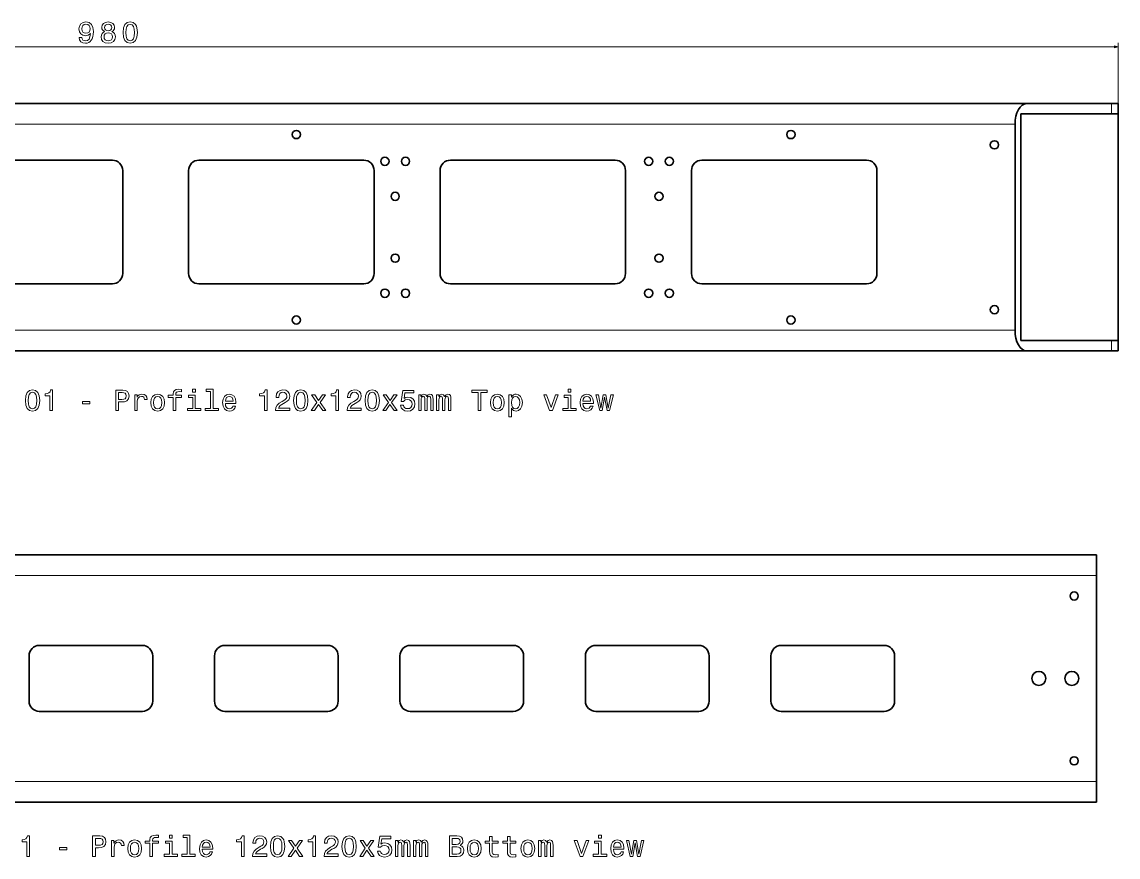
# Model space of a CAD drawing. Extents: x -420 to 4490, y -596 to 252.
# Drawn here: x 2212 to 2743, y -153 to 252 of the extents above; entities that cross this region are included whole.
import ezdxf

# ---------------------------------------------------------------- set-up
doc = ezdxf.new("R2010")
doc.units = 0

msp = doc.modelspace()

# ---------------------------------------------------------------- linework, layer by layer
at = {"color": 7, "lineweight": 13}
for p, q in [((1763.464355, 240.27858), (2743.464355, 240.27858)), ((2743.464355, 209.702148), (2743.464355, 242.27858)), ((1763.464355, 202.702148), (2693.464355, 202.702148)), ((1763.464355, 102.702141), (2693.464355, 102.702141)), ((1753.021851, -16.207191), (2733.021973, -16.207191)), ((1753.021851, -116.207191), (2733.021973, -116.207191))]:
    msp.add_line(p, q, dxfattribs=at)
at = {"color": 7, "lineweight": 35}
for p, q in [((1763.464355, 212.702148), (2699.02002, 212.702148)), ((2696.242188, 97.702141), (2696.242188, 207.702148)), ((2740.318359, 207.702148), (2696.242188, 207.702148)), ((2740.318359, 212.702148), (2699.02002, 212.702148)), ((2743.464355, 207.702148), (2743.464355, 97.702141)), ((2693.464355, 102.702141), (2693.464355, 202.702148)), ((2175.464355, 185.248734), (2255.464355, 185.248734)), ((2297.464355, 185.248734), (2377.464355, 185.248734)), ((2419.464355, 185.248734), (2499.464355, 185.248734)), ((2541.464355, 185.248734), (2621.464355, 185.248734)), ((2260.464355, 180.248734), (2260.464355, 130.248734)), ((2292.464355, 130.248734), (2292.464355, 180.248734)), ((2382.464355, 180.248734), (2382.464355, 130.248734)), ((2414.464355, 130.248734), (2414.464355, 180.248734)), ((2504.464355, 180.248734), (2504.464355, 130.248734)), ((2536.464355, 130.248734), (2536.464355, 180.248734)), ((2626.464355, 180.248734), (2626.464355, 130.248734)), ((2255.464355, 125.248734), (2175.464355, 125.248734)), ((2377.464355, 125.248734), (2297.464355, 125.248734)), ((2499.464355, 125.248734), (2419.464355, 125.248734)), ((2621.464355, 125.248734), (2541.464355, 125.248734)), ((2740.318359, 97.702141), (2696.242188, 97.702141)), ((1763.464355, 92.702141), (2699.02002, 92.702141)), ((2740.318359, 92.702141), (2699.02002, 92.702141)), ((1753.021851, -6.207191), (2733.021973, -6.207191)), ((2733.021973, -116.207191), (2733.021973, -16.207191)), ((2220.021484, -50.207191), (2270.021484, -50.207191)), ((2310.021484, -50.207191), (2360.021484, -50.207191)), ((2400.021484, -50.207191), (2450.021484, -50.207191)), ((2490.021484, -50.207191), (2540.021484, -50.207191)), ((2580.021484, -50.207191), (2630.021484, -50.207191)), ((2215.021484, -77.207191), (2215.021484, -55.207191)), ((2275.021484, -55.207191), (2275.021484, -77.207191)), ((2305.021484, -77.207191), (2305.021484, -55.207191)), ((2365.021484, -55.207191), (2365.021484, -77.207191)), ((2395.021484, -77.207191), (2395.021484, -55.207191)), ((2455.021484, -55.207191), (2455.021484, -77.207191)), ((2485.021484, -77.207191), (2485.021484, -55.207191)), ((2545.021484, -55.207191), (2545.021484, -77.207191)), ((2575.021484, -77.207191), (2575.021484, -55.207191)), ((2635.021484, -55.207191), (2635.021484, -77.207191)), ((2270.021484, -82.207191), (2220.021484, -82.207191)), ((2360.021484, -82.207191), (2310.021484, -82.207191)), ((2450.021484, -82.207191), (2400.021484, -82.207191)), ((2540.021484, -82.207191), (2490.021484, -82.207191)), ((2630.021484, -82.207191), (2580.021484, -82.207191)), ((1753.021851, -126.207191), (2733.021973, -126.207191))]:
    msp.add_line(p, q, dxfattribs=at)
at = {"color": 7, "lineweight": 13, "ltscale": 0.125}
for p, q in [((2740.318359, 207.702148), (2740.318359, 212.702148)), ((2740.318359, 92.702141), (2740.318359, 97.702141))]:
    msp.add_line(p, q, dxfattribs=at)
at = {"color": 7, "lineweight": 35, "ltscale": 0.07865}
for p, q in [((2740.318359, 212.702148), (2743.464355, 212.702148)), ((2740.318359, 207.702148), (2743.464355, 207.702148)), ((2743.464355, 97.702141), (2740.318359, 97.702141)), ((2743.464355, 92.702141), (2740.318359, 92.702141))]:
    msp.add_line(p, q, dxfattribs=at)
at = {"color": 7, "lineweight": 35, "ltscale": 0.125}
for p, q in [((2743.464355, 207.702148), (2743.464355, 212.702148)), ((2743.464355, 92.702141), (2743.464355, 97.702141))]:
    msp.add_line(p, q, dxfattribs=at)
at = {"color": 7, "lineweight": 35, "ltscale": 0.25}
for p, q in [((2733.021973, -16.207191), (2733.021973, -6.207191)), ((2733.021973, -126.207191), (2733.021973, -116.207191))]:
    msp.add_line(p, q, dxfattribs=at)
at = {"color": 7, "lineweight": 13}
for points in [[(2239.331787, 244.756958), (2239.547852, 243.618637), (2240.16748, 242.739685), (2241.147461, 242.192123), (2242.444092, 241.990387), (2243.294434, 242.091263), (2244.058105, 242.350616), (2244.706543, 242.797302), (2245.253906, 243.43132), (2245.686279, 244.223816), (2246.003174, 245.203644), (2246.190674, 246.327576), (2246.262695, 247.62439), (2246.017578, 249.656097), (2245.311523, 251.140259), (2244.187744, 252.03363), (2242.645996, 252.350616), (2241.233887, 252.091263), (2240.16748, 251.399628), (2239.47583, 250.333344), (2239.245361, 248.993286), (2239.47583, 247.609985), (2240.153076, 246.558121), (2241.161865, 245.895294), (2242.444092, 245.679153), (2243.798584, 245.952942), (2244.821777, 246.788666), (2244.591064, 245.18924), (2244.130127, 244.050903), (2243.424072, 243.373688), (2242.458496, 243.157532), (2241.709229, 243.258408), (2241.161865, 243.575409), (2240.801514, 244.079742), (2240.657471, 244.756958)], [(2240.643066, 249.00769), (2240.787109, 249.901062), (2241.190674, 250.607117), (2241.824707, 251.053802), (2242.645996, 251.212296), (2243.496094, 251.053802), (2244.144531, 250.607117), (2244.547852, 249.915466), (2244.706543, 249.022095), (2244.547852, 248.114319), (2244.144531, 247.437073), (2243.481689, 247.019211), (2242.602783, 246.875122), (2241.810059, 247.019211), (2241.190674, 247.437073), (2240.787109, 248.099915)], [(2251.67749, 247.667633), (2250.942627, 247.26416), (2250.438477, 246.702209), (2250.121338, 245.996155), (2250.020508, 245.146011), (2250.250977, 243.863586), (2250.913818, 242.869354), (2251.994629, 242.235352), (2253.464355, 241.990387), (2254.919678, 242.235352), (2256.000488, 242.869354), (2256.663086, 243.863586), (2256.908203, 245.146011), (2256.792969, 245.996155), (2256.490234, 246.702209), (2255.971436, 247.26416), (2255.250977, 247.667633), (2255.827393, 248.013458), (2256.230957, 248.488953), (2256.47583, 249.065323), (2256.562256, 249.771378), (2256.331787, 250.794434), (2255.726563, 251.615753), (2254.746826, 252.148895), (2253.464355, 252.350616), (2252.16748, 252.148895), (2251.187744, 251.615753), (2250.568115, 250.794434), (2250.352051, 249.771378), (2250.424072, 249.065323), (2250.668945, 248.488953)], [(2251.720703, 249.656097), (2251.836182, 250.2901), (2252.181885, 250.780029), (2252.729492, 251.082611), (2253.464355, 251.197891), (2254.184814, 251.082611), (2254.732422, 250.780029), (2255.078125, 250.2901), (2255.207764, 249.656097), (2255.078125, 249.00769), (2254.732422, 248.503357), (2254.184814, 248.171951), (2253.464355, 248.071075), (2252.729492, 248.186371), (2252.181885, 248.503357), (2251.836182, 249.00769)], [(2260.666016, 247.1633), (2260.882324, 244.901062), (2261.559326, 243.287231), (2262.640137, 242.307404), (2264.138672, 241.990387), (2265.622803, 242.307404), (2266.703613, 243.287231), (2267.366455, 244.901062), (2267.596924, 247.1633), (2267.366455, 249.411148), (2267.092529, 250.30452), (2266.703613, 251.039383), (2265.622803, 252.019211), (2264.138672, 252.350616), (2262.640137, 252.019211), (2261.559326, 251.024979), (2260.882324, 249.411148)], [(2262.049316, 247.1633), (2262.164551, 248.90683), (2262.524902, 250.160431), (2263.17334, 250.895294), (2264.138672, 251.154663), (2265.0896, 250.895294), (2265.738037, 250.160431), (2266.098389, 248.90683), (2266.213623, 247.1633), (2266.098389, 245.40538), (2265.738037, 244.151779), (2265.0896, 243.416901), (2264.138672, 243.171951), (2263.17334, 243.416901), (2262.524902, 244.151779), (2262.164551, 245.40538)], [(2251.403809, 245.174835), (2251.533447, 245.938522), (2251.951416, 246.514893), (2252.599854, 246.889526), (2253.464355, 247.019211), (2254.314453, 246.889526), (2254.962891, 246.514893), (2255.380859, 245.938522), (2255.524902, 245.174835), (2255.380859, 244.353516), (2254.962891, 243.733917), (2254.314453, 243.330444), (2253.464355, 243.200775), (2252.599854, 243.330444), (2251.951416, 243.733917), (2251.533447, 244.353516)], [(2213.273682, 68.615166), (2213.489746, 66.352913), (2214.166992, 64.739082), (2215.247559, 63.759258), (2216.746094, 63.442253), (2218.230469, 63.759258), (2219.311035, 64.739082), (2219.973877, 66.352913), (2220.204346, 68.615166), (2219.973877, 70.863007), (2219.700195, 71.756378), (2219.311035, 72.491241), (2218.230469, 73.471069), (2216.746094, 73.802483), (2215.247559, 73.471069), (2214.166992, 72.476837), (2213.489746, 70.863007)], [(2214.656738, 68.615166), (2214.772217, 70.358681), (2215.132324, 71.612282), (2215.780762, 72.347153), (2216.746094, 72.606522), (2217.697266, 72.347153), (2218.345703, 71.612282), (2218.705811, 70.358681), (2218.821045, 68.615166), (2218.705811, 66.857239), (2218.345703, 65.603638), (2217.697266, 64.868767), (2216.746094, 64.62381), (2215.780762, 64.868767), (2215.132324, 65.603638), (2214.772217, 66.857239)], [(2225.161133, 63.730438), (2226.472412, 63.730438), (2226.472412, 73.802483), (2225.492676, 73.802483), (2225.233154, 72.923523), (2224.7146, 72.332741), (2223.921875, 71.986923), (2222.826904, 71.871651), (2222.826904, 70.848595), (2225.161133, 70.848595)], [(2257.077637, 63.730438), (2258.40332, 63.730438), (2258.40332, 67.952339), (2259.873047, 67.952339), (2261.357178, 68.024384), (2262.538574, 68.528709), (2263.302246, 69.508537), (2263.561768, 70.848595), (2263.360107, 72.087784), (2262.783691, 72.995567), (2261.83252, 73.543121), (2260.535889, 73.730438), (2257.077637, 73.730438)], [(2260.175537, 72.505653), (2261.040039, 72.419197), (2261.674072, 72.145424), (2262.048828, 71.641098), (2262.178467, 70.848595), (2262.034424, 70.012856), (2261.645264, 69.508537), (2260.982422, 69.249168), (2260.074707, 69.177124), (2258.40332, 69.177124), (2258.40332, 72.505653)], [(2266.285156, 63.730438), (2267.553223, 63.730438), (2267.553223, 68.154068), (2267.682861, 69.220352), (2268.071777, 69.984039), (2268.705811, 70.445137), (2269.555908, 70.603638), (2270.189941, 70.502769), (2270.665527, 70.214584), (2270.953613, 69.72467), (2271.054443, 69.061852), (2272.336914, 69.061852), (2272.164063, 70.228996), (2271.688477, 71.064735), (2270.895996, 71.569054), (2269.81543, 71.741966), (2269.080566, 71.626694), (2268.446533, 71.338509), (2267.884521, 70.848595), (2267.437744, 70.185768), (2267.437744, 71.468193), (2266.285156, 71.468193)], [(2274.109375, 67.59211), (2274.339844, 65.834183), (2275.002686, 64.537354), (2276.054443, 63.730438), (2277.466553, 63.456661), (2278.864258, 63.730438), (2279.91626, 64.522949), (2280.579102, 65.819778), (2280.823975, 67.59211), (2280.579102, 69.350037), (2279.91626, 70.66127), (2278.864258, 71.453781), (2277.466553, 71.741966), (2276.054443, 71.453781), (2275.002686, 70.646866), (2274.339844, 69.350037)], [(2275.406006, 67.606522), (2275.535889, 68.903351), (2275.939209, 69.839951), (2276.587646, 70.416321), (2277.466553, 70.61805), (2278.331055, 70.416321), (2278.979492, 69.854355), (2279.383057, 68.903351), (2279.5271, 67.606522), (2279.383057, 66.29528), (2278.979492, 65.344269), (2278.331055, 64.767899), (2277.466553, 64.580582), (2276.587646, 64.767899), (2275.939209, 65.344269), (2275.535889, 66.29528)], [(2284.91626, 70.128136), (2284.91626, 63.730438), (2286.184082, 63.730438), (2286.184082, 70.128136), (2289.065918, 70.128136), (2289.065918, 71.208824), (2286.184082, 71.208824), (2286.184082, 71.684326), (2286.285156, 72.260696), (2286.616455, 72.64975), (2287.178467, 72.880295), (2287.985352, 72.966751), (2289.065918, 72.909111), (2289.065918, 74.004211), (2287.697266, 74.076263), (2286.458008, 73.946579), (2285.593506, 73.557526), (2285.074707, 72.880295), (2284.91626, 71.914879), (2284.91626, 71.208824), (2282.596191, 71.208824), (2282.596191, 70.128136)], [(2295.70874, 64.796722), (2295.70874, 71.208824), (2292.452148, 71.208824), (2292.452148, 70.128136), (2294.440674, 70.128136), (2294.440674, 64.796722), (2291.846924, 64.796722), (2291.846924, 63.730438), (2298.331055, 63.730438), (2298.331055, 64.796722)], [(2295.751953, 74.076263), (2294.411865, 74.076263), (2294.411865, 72.635338), (2295.751953, 72.635338)], [(2303.028564, 73.009979), (2303.028564, 64.796722), (2300.42041, 64.796722), (2300.42041, 63.730438), (2306.890137, 63.730438), (2306.890137, 64.796722), (2304.296631, 64.796722), (2304.296631, 74.076263), (2301.040039, 74.076263), (2301.040039, 73.009979)], [(2310.290771, 67.23188), (2315.362793, 67.23188), (2315.377197, 67.822655), (2315.146729, 69.479721), (2314.512695, 70.71891), (2313.50415, 71.468193), (2312.164063, 71.741966), (2310.852783, 71.453781), (2309.844238, 70.646866), (2309.195801, 69.335625), (2308.965088, 67.606522), (2309.181396, 65.834183), (2309.82959, 64.537354), (2310.823975, 63.730438), (2312.12085, 63.456661), (2313.244629, 63.643982), (2314.166992, 64.133896), (2314.844238, 64.911995), (2315.233154, 65.949455), (2313.979492, 65.949455), (2313.720215, 65.373093), (2313.345703, 64.940811), (2312.279297, 64.594994), (2311.458008, 64.753494), (2310.838379, 65.257813), (2310.434814, 66.07914), (2310.290771, 67.188652)], [(2310.290771, 68.298164), (2310.449219, 69.292397), (2310.838379, 70.027267), (2311.429199, 70.473953), (2312.207275, 70.632454), (2312.970947, 70.473953), (2313.561768, 70.027267), (2313.921875, 69.292397), (2314.051758, 68.298164)], [(2329.253418, 63.730438), (2330.564453, 63.730438), (2330.564453, 73.802483), (2329.584717, 73.802483), (2329.325439, 72.923523), (2328.806641, 72.332741), (2328.01416, 71.986923), (2326.918945, 71.871651), (2326.918945, 70.848595), (2329.253418, 70.848595)], [(2334.671143, 63.730438), (2341.544434, 63.730438), (2341.544434, 64.969635), (2336.112061, 64.969635), (2336.414795, 65.646866), (2336.933594, 66.208824), (2338.532959, 67.23188), (2339.383057, 67.664154), (2340.333984, 68.283752), (2341.01123, 69.004211), (2341.400391, 69.854355), (2341.544434, 70.819778), (2341.299316, 72.030151), (2340.622314, 72.981155), (2339.584717, 73.586349), (2338.244629, 73.802483), (2336.861328, 73.557526), (2335.80957, 72.880295), (2335.132324, 71.799606), (2334.901855, 70.373093), (2334.901855, 70.171364), (2336.212891, 70.171364), (2336.212891, 70.286636), (2336.342773, 71.266464), (2336.731689, 71.986923), (2337.351318, 72.448013), (2338.172607, 72.606522), (2339.008301, 72.462425), (2339.62793, 72.102196), (2340.031494, 71.540237), (2340.175537, 70.834183), (2340.074707, 70.171364), (2339.800781, 69.609398), (2339.339844, 69.119484), (2338.705811, 68.68721), (2337.855713, 68.226112), (2336.443604, 67.332741), (2335.449219, 66.381737), (2334.858398, 65.228996), (2334.671143, 63.773666)], [(2343.388672, 68.615166), (2343.60498, 66.352913), (2344.282227, 64.739082), (2345.362793, 63.759258), (2346.861328, 63.442253), (2348.345459, 63.759258), (2349.42627, 64.739082), (2350.089111, 66.352913), (2350.31958, 68.615166), (2350.089111, 70.863007), (2349.81543, 71.756378), (2349.42627, 72.491241), (2348.345459, 73.471069), (2346.861328, 73.802483), (2345.362793, 73.471069), (2344.282227, 72.476837), (2343.60498, 70.863007)], [(2344.771973, 68.615166), (2344.887207, 70.358681), (2345.247559, 71.612282), (2345.895996, 72.347153), (2346.861328, 72.606522), (2347.8125, 72.347153), (2348.460938, 71.612282), (2348.821045, 70.358681), (2348.936279, 68.615166), (2348.821045, 66.857239), (2348.460938, 65.603638), (2347.8125, 64.868767), (2346.861328, 64.62381), (2345.895996, 64.868767), (2345.247559, 65.603638), (2344.887207, 66.857239)], [(2353.475098, 63.730438), (2355.463623, 66.741966), (2357.509766, 63.730438), (2359.037109, 63.730438), (2356.270508, 67.721794), (2358.878662, 71.468193), (2357.408936, 71.468193), (2355.52124, 68.658394), (2353.633789, 71.468193), (2352.135254, 71.468193), (2354.699951, 67.707382), (2351.991211, 63.730438)], [(2363.950684, 63.730438), (2365.261963, 63.730438), (2365.261963, 73.802483), (2364.282227, 73.802483), (2364.022705, 72.923523), (2363.50415, 72.332741), (2362.711426, 71.986923), (2361.616455, 71.871651), (2361.616455, 70.848595), (2363.950684, 70.848595)], [(2369.368652, 63.730438), (2376.241699, 63.730438), (2376.241699, 64.969635), (2370.80957, 64.969635), (2371.112061, 65.646866), (2371.630859, 66.208824), (2373.230225, 67.23188), (2374.080322, 67.664154), (2375.031494, 68.283752), (2375.70874, 69.004211), (2376.097656, 69.854355), (2376.241699, 70.819778), (2375.996826, 72.030151), (2375.31958, 72.981155), (2374.282227, 73.586349), (2372.942139, 73.802483), (2371.558838, 73.557526), (2370.506836, 72.880295), (2369.82959, 71.799606), (2369.599121, 70.373093), (2369.599121, 70.171364), (2370.9104, 70.171364), (2370.9104, 70.286636), (2371.040039, 71.266464), (2371.429199, 71.986923), (2372.048828, 72.448013), (2372.870117, 72.606522), (2373.705811, 72.462425), (2374.325439, 72.102196), (2374.72876, 71.540237), (2374.873047, 70.834183), (2374.771973, 70.171364), (2374.498291, 69.609398), (2374.037109, 69.119484), (2373.403076, 68.68721), (2372.552979, 68.226112), (2371.140869, 67.332741), (2370.146729, 66.381737), (2369.555908, 65.228996), (2369.368652, 63.773666)], [(2378.086182, 68.615166), (2378.302246, 66.352913), (2378.979492, 64.739082), (2380.060303, 63.759258), (2381.558838, 63.442253), (2383.042969, 63.759258), (2384.123535, 64.739082), (2384.786377, 66.352913), (2385.01709, 68.615166), (2384.786377, 70.863007), (2384.512695, 71.756378), (2384.123535, 72.491241), (2383.042969, 73.471069), (2381.558838, 73.802483), (2380.060303, 73.471069), (2378.979492, 72.476837), (2378.302246, 70.863007)], [(2379.469482, 68.615166), (2379.584717, 70.358681), (2379.945068, 71.612282), (2380.593262, 72.347153), (2381.558838, 72.606522), (2382.509766, 72.347153), (2383.158203, 71.612282), (2383.518555, 70.358681), (2383.633789, 68.615166), (2383.518555, 66.857239), (2383.158203, 65.603638), (2382.509766, 64.868767), (2381.558838, 64.62381), (2380.593262, 64.868767), (2379.945068, 65.603638), (2379.584717, 66.857239)], [(2388.172607, 63.730438), (2390.161133, 66.741966), (2392.207275, 63.730438), (2393.734619, 63.730438), (2390.968018, 67.721794), (2393.576172, 71.468193), (2392.106445, 71.468193), (2390.21875, 68.658394), (2388.331055, 71.468193), (2386.83252, 71.468193), (2389.397461, 67.707382), (2386.688477, 63.730438)], [(2395.333984, 66.338509), (2395.650879, 65.156952), (2396.356934, 64.234764), (2397.394531, 63.658394), (2398.720215, 63.442253), (2400.175537, 63.701618), (2401.313965, 64.407669), (2402.03418, 65.531593), (2402.308105, 66.972511), (2402.062988, 68.312569), (2401.371582, 69.364441), (2400.290771, 70.041679), (2398.893066, 70.286636), (2397.8125, 70.113724), (2396.976563, 69.638222), (2397.380127, 72.332741), (2401.760498, 72.332741), (2401.760498, 73.514297), (2396.414795, 73.514297), (2395.62207, 68.211708), (2396.774902, 68.211708), (2397.610596, 68.888939), (2398.677002, 69.133896), (2399.599121, 68.975395), (2400.305176, 68.514297), (2400.751953, 67.80825), (2400.9104, 66.900467), (2400.751953, 65.992683), (2400.290771, 65.286636), (2399.584717, 64.839951), (2398.677002, 64.68145), (2397.91333, 64.78231), (2397.32251, 65.113724), (2396.890137, 65.632454), (2396.674072, 66.338509)], [(2404.094727, 63.730438), (2405.261963, 63.730438), (2405.261963, 68.903351), (2405.333984, 69.68145), (2405.550049, 70.243408), (2405.881592, 70.574821), (2406.313721, 70.704498), (2406.659668, 70.589226), (2406.890137, 70.301041), (2407.005371, 69.811127), (2407.048828, 69.162712), (2407.048828, 63.730438), (2408.143799, 63.730438), (2408.143799, 68.903351), (2408.21582, 69.667038), (2408.431885, 70.228996), (2408.777832, 70.574821), (2409.209961, 70.704498), (2409.555908, 70.589226), (2409.786377, 70.301041), (2409.930664, 69.162712), (2409.930664, 63.730438), (2411.097656, 63.730438), (2411.097656, 69.076263), (2411.025635, 70.185768), (2410.795166, 71.035912), (2410.333984, 71.554642), (2409.584717, 71.741966), (2408.705811, 71.453781), (2408.028564, 70.61805), (2407.495361, 71.439369), (2406.602051, 71.741966), (2405.780762, 71.453781), (2405.21875, 70.646866), (2405.21875, 71.468193), (2404.094727, 71.468193)], [(2412.769043, 63.730438), (2413.936279, 63.730438), (2413.936279, 68.903351), (2414.008301, 69.68145), (2414.224609, 70.243408), (2414.555908, 70.574821), (2414.988281, 70.704498), (2415.333984, 70.589226), (2415.564453, 70.301041), (2415.679688, 69.811127), (2415.723145, 69.162712), (2415.723145, 63.730438), (2416.818115, 63.730438), (2416.818115, 68.903351), (2416.890137, 69.667038), (2417.106445, 70.228996), (2417.452148, 70.574821), (2417.884521, 70.704498), (2418.230225, 70.589226), (2418.460693, 70.301041), (2418.60498, 69.162712), (2418.60498, 63.730438), (2419.771973, 63.730438), (2419.771973, 69.076263), (2419.699951, 70.185768), (2419.469482, 71.035912), (2419.008301, 71.554642), (2418.259033, 71.741966), (2417.380127, 71.453781), (2416.702881, 70.61805), (2416.169678, 71.439369), (2415.276367, 71.741966), (2414.455078, 71.453781), (2413.893066, 70.646866), (2413.893066, 71.468193), (2412.769043, 71.468193)], [(2432.942139, 63.730438), (2434.267578, 63.730438), (2434.267578, 72.520065), (2437.293701, 72.520065), (2437.293701, 73.730438), (2429.901611, 73.730438), (2429.901611, 72.520065), (2432.942139, 72.520065)], [(2438.921875, 67.59211), (2439.152344, 65.834183), (2439.815186, 64.537354), (2440.867188, 63.730438), (2442.279297, 63.456661), (2443.677002, 63.730438), (2444.72876, 64.522949), (2445.391602, 65.819778), (2445.636475, 67.59211), (2445.391602, 69.350037), (2444.72876, 70.66127), (2443.677002, 71.453781), (2442.279297, 71.741966), (2440.867188, 71.453781), (2439.815186, 70.646866), (2439.152344, 69.350037)], [(2440.21875, 67.606522), (2440.348389, 68.903351), (2440.751953, 69.839951), (2441.400391, 70.416321), (2442.279297, 70.61805), (2443.143799, 70.416321), (2443.792236, 69.854355), (2444.195557, 68.903351), (2444.339844, 67.606522), (2444.195557, 66.29528), (2443.792236, 65.344269), (2443.143799, 64.767899), (2442.279297, 64.580582), (2441.400391, 64.767899), (2440.751953, 65.344269), (2440.348389, 66.29528)], [(2449.166748, 70.272224), (2449.166748, 71.468193), (2447.898926, 71.468193), (2447.898926, 60.733322), (2449.166748, 60.733322), (2449.166748, 64.911995), (2449.613525, 64.234764), (2450.11792, 63.788074), (2451.385742, 63.456661), (2452.596191, 63.730438), (2453.547363, 64.551765), (2454.166748, 65.848595), (2454.397461, 67.606522), (2454.166748, 69.350037), (2453.547363, 70.646866), (2452.596191, 71.453781), (2451.385742, 71.741966), (2450.694336, 71.65551), (2450.103516, 71.381737), (2449.599121, 70.920639)], [(2451.169678, 64.594994), (2450.31958, 64.78231), (2449.699951, 65.358681), (2449.311035, 66.29528), (2449.181152, 67.606522), (2449.311035, 68.903351), (2449.699951, 69.839951), (2450.31958, 70.401909), (2451.169678, 70.603638), (2451.947754, 70.401909), (2452.567383, 69.825539), (2452.956543, 68.888939), (2453.100586, 67.606522), (2452.956543, 66.309692), (2452.567383, 65.358681), (2451.947754, 64.78231)], [(2467.639404, 63.730438), (2468.979492, 63.730438), (2471.803711, 71.468193), (2470.492432, 71.468193), (2468.31665, 65.228996), (2466.097656, 71.468193), (2464.771973, 71.468193)], [(2477.870117, 64.796722), (2477.870117, 71.208824), (2474.613525, 71.208824), (2474.613525, 70.128136), (2476.602051, 70.128136), (2476.602051, 64.796722), (2474.008301, 64.796722), (2474.008301, 63.730438), (2480.492432, 63.730438), (2480.492432, 64.796722)], [(2477.913086, 74.076263), (2476.573242, 74.076263), (2476.573242, 72.635338), (2477.913086, 72.635338)], [(2483.777832, 67.23188), (2488.849854, 67.23188), (2488.864258, 67.822655), (2488.633789, 69.479721), (2487.999756, 70.71891), (2486.990967, 71.468193), (2485.650879, 71.741966), (2484.339844, 71.453781), (2483.331055, 70.646866), (2482.682617, 69.335625), (2482.452148, 67.606522), (2482.668213, 65.834183), (2483.31665, 64.537354), (2484.311035, 63.730438), (2485.607666, 63.456661), (2486.731689, 63.643982), (2487.653809, 64.133896), (2488.331055, 64.911995), (2488.720215, 65.949455), (2487.466553, 65.949455), (2487.207031, 65.373093), (2486.83252, 64.940811), (2485.766113, 64.594994), (2484.944824, 64.753494), (2484.325195, 65.257813), (2483.921875, 66.07914), (2483.777832, 67.188652)], [(2483.777832, 68.298164), (2483.936279, 69.292397), (2484.325195, 70.027267), (2484.916016, 70.473953), (2485.694092, 70.632454), (2486.458008, 70.473953), (2487.048584, 70.027267), (2487.408936, 69.292397), (2487.538574, 68.298164)], [(2493.172607, 63.730438), (2494.325195, 70.301041), (2495.478027, 63.730438), (2496.688477, 63.730438), (2498.590332, 71.468193), (2497.365723, 71.468193), (2496.083252, 64.897583), (2494.944824, 71.468193), (2493.691406, 71.468193), (2492.552979, 64.897583), (2491.270508, 71.468193), (2490.060059, 71.468193), (2491.962158, 63.730438)], [(2241.025635, 67.030151), (2244.512695, 67.030151), (2244.512695, 68.16848), (2241.025635, 68.16848)], [(2213.958496, -152.629868), (2215.269775, -152.629868), (2215.269775, -142.557816), (2214.289795, -142.557816), (2214.030518, -143.436783), (2213.511719, -144.027557), (2212.719238, -144.373383), (2211.624023, -144.488663), (2211.624023, -145.511719), (2213.958496, -145.511719)], [(2245.874756, -152.629868), (2247.200439, -152.629868), (2247.200439, -148.407959), (2248.670166, -148.407959), (2250.154297, -148.335922), (2251.335938, -147.831604), (2252.099609, -146.851776), (2252.358887, -145.511719), (2252.157227, -144.272522), (2251.580811, -143.364746), (2250.629883, -142.817184), (2249.333008, -142.629868), (2245.874756, -142.629868)], [(2273.713379, -146.232178), (2273.713379, -152.629868), (2274.981445, -152.629868), (2274.981445, -146.232178), (2277.863281, -146.232178), (2277.863281, -145.151489), (2274.981445, -145.151489), (2274.981445, -144.67598), (2275.082275, -144.099609), (2275.413818, -143.710556), (2275.975586, -143.480011), (2276.782715, -143.393555), (2277.863281, -143.451187), (2277.863281, -142.356094), (2276.494385, -142.284042), (2275.255127, -142.413727), (2274.390625, -142.80278), (2273.87207, -143.480011), (2273.713379, -144.445435), (2273.713379, -145.151489), (2271.393555, -145.151489), (2271.393555, -146.232178)], [(2284.549072, -142.284042), (2283.208984, -142.284042), (2283.208984, -143.724976), (2284.549072, -143.724976)], [(2291.825684, -143.350327), (2291.825684, -151.563583), (2289.217773, -151.563583), (2289.217773, -152.629868), (2295.6875, -152.629868), (2295.6875, -151.563583), (2293.09375, -151.563583), (2293.09375, -142.284042), (2289.837402, -142.284042), (2289.837402, -143.350327)], [(2318.050537, -152.629868), (2319.361816, -152.629868), (2319.361816, -142.557816), (2318.38208, -142.557816), (2318.122559, -143.436783), (2317.604004, -144.027557), (2316.811523, -144.373383), (2315.716309, -144.488663), (2315.716309, -145.511719), (2318.050537, -145.511719)], [(2323.468506, -152.629868), (2330.341553, -152.629868), (2330.341553, -151.390671), (2324.909424, -151.390671), (2325.211914, -150.71344), (2325.730713, -150.151474), (2327.330078, -149.128433), (2328.180176, -148.696152), (2329.131348, -148.076553), (2329.808594, -147.356094), (2330.19751, -146.505951), (2330.341553, -145.540527), (2330.09668, -144.330154), (2329.419434, -143.37915), (2328.38208, -142.773956), (2327.041992, -142.557816), (2325.658691, -142.80278), (2324.606689, -143.480011), (2323.929443, -144.560699), (2323.698975, -145.987213), (2323.698975, -146.18895), (2325.010254, -146.18895), (2325.010254, -146.073669), (2325.139893, -145.093842), (2325.529053, -144.373383), (2326.148438, -143.912292), (2326.969971, -143.753784), (2327.805664, -143.897873), (2328.425293, -144.258118), (2328.828613, -144.820068), (2328.972656, -145.526123), (2328.871826, -146.18895), (2328.598145, -146.7509), (2328.136963, -147.240814), (2327.50293, -147.673096), (2326.652832, -148.134186), (2325.240723, -149.027557), (2324.246582, -149.978577), (2323.655762, -151.131302), (2323.468506, -152.586639)], [(2332.186035, -147.745148), (2332.4021, -150.007385), (2333.079346, -151.621216), (2334.160156, -152.601044), (2335.658691, -152.918045), (2337.142822, -152.601044), (2338.223389, -151.621216), (2338.88623, -150.007385), (2339.116943, -147.745148), (2338.88623, -145.497299), (2338.612549, -144.603928), (2338.223389, -143.869064), (2337.142822, -142.889236), (2335.658691, -142.557816), (2334.160156, -142.889236), (2333.079346, -143.883469), (2332.4021, -145.497299)], [(2352.748047, -152.629868), (2354.059082, -152.629868), (2354.059082, -142.557816), (2353.079346, -142.557816), (2352.820068, -143.436783), (2352.30127, -144.027557), (2351.508789, -144.373383), (2350.413574, -144.488663), (2350.413574, -145.511719), (2352.748047, -145.511719)], [(2358.165771, -152.629868), (2365.039063, -152.629868), (2365.039063, -151.390671), (2359.606689, -151.390671), (2359.909424, -150.71344), (2360.428223, -150.151474), (2362.027588, -149.128433), (2362.877686, -148.696152), (2363.828613, -148.076553), (2364.505859, -147.356094), (2364.89502, -146.505951), (2365.039063, -145.540527), (2364.793945, -144.330154), (2364.116943, -143.37915), (2363.079346, -142.773956), (2361.739258, -142.557816), (2360.355957, -142.80278), (2359.304199, -143.480011), (2358.626953, -144.560699), (2358.396484, -145.987213), (2358.396484, -146.18895), (2359.70752, -146.18895), (2359.70752, -146.073669), (2359.837402, -145.093842), (2360.226318, -144.373383), (2360.845947, -143.912292), (2361.667236, -143.753784), (2362.50293, -143.897873), (2363.122559, -144.258118), (2363.526123, -144.820068), (2363.670166, -145.526123), (2363.569336, -146.18895), (2363.29541, -146.7509), (2362.834473, -147.240814), (2362.200439, -147.673096), (2361.350342, -148.134186), (2359.938232, -149.027557), (2358.943848, -149.978577), (2358.353027, -151.131302), (2358.165771, -152.586639)], [(2366.883301, -147.745148), (2367.099609, -150.007385), (2367.776855, -151.621216), (2368.857422, -152.601044), (2370.355957, -152.918045), (2371.840088, -152.601044), (2372.920898, -151.621216), (2373.58374, -150.007385), (2373.814209, -147.745148), (2373.58374, -145.497299), (2373.310059, -144.603928), (2372.920898, -143.869064), (2371.840088, -142.889236), (2370.355957, -142.557816), (2368.857422, -142.889236), (2367.776855, -143.883469), (2367.099609, -145.497299)], [(2384.131348, -150.021805), (2384.448242, -151.203354), (2385.154297, -152.125549), (2386.191895, -152.70192), (2387.517334, -152.918045), (2388.972656, -152.658691), (2390.111084, -151.952637), (2390.831543, -150.82872), (2391.105225, -149.387787), (2390.860352, -148.047729), (2390.168701, -146.995865), (2389.087891, -146.318634), (2387.69043, -146.073669), (2386.609619, -146.246582), (2385.773926, -146.722092), (2386.177246, -144.027557), (2390.557861, -144.027557), (2390.557861, -142.846008), (2385.211914, -142.846008), (2384.419434, -148.148605), (2385.572266, -148.148605), (2386.407959, -147.471359), (2387.474121, -147.22641), (2388.396484, -147.384918), (2389.102539, -147.846008), (2389.549072, -148.552063), (2389.70752, -149.459839), (2389.549072, -150.367615), (2389.087891, -151.073669), (2388.381836, -151.520355), (2387.474121, -151.678864), (2386.710449, -151.577988), (2386.119629, -151.246582), (2385.6875, -150.727844), (2385.471191, -150.021805)], [(2424.203369, -147.22641), (2425.211914, -146.390671), (2425.471191, -145.82872), (2425.557617, -145.13707), (2425.370361, -144.056381), (2424.808594, -143.27829), (2423.900635, -142.80278), (2422.632568, -142.629868), (2419.073486, -142.629868), (2419.073486, -152.629868), (2422.834473, -152.629868), (2424.174316, -152.428131), (2425.168701, -151.837357), (2425.78833, -150.900757), (2426.004395, -149.632751), (2425.874756, -148.782608), (2425.528809, -148.076553), (2424.967041, -147.557816)], [(2438.468262, -146.232178), (2438.468262, -150.108261), (2438.554932, -151.361862), (2438.958252, -152.22641), (2439.765137, -152.730728), (2441.134033, -152.903641), (2442.632568, -152.831604), (2442.632568, -151.736496), (2441.537598, -151.822952), (2440.543213, -151.707672), (2440.010254, -151.347443), (2439.779541, -150.742264), (2439.736328, -149.89212), (2439.736328, -146.232178), (2442.632568, -146.232178), (2442.632568, -145.151489), (2439.736328, -145.151489), (2439.736328, -142.889236), (2438.468262, -142.889236), (2438.468262, -145.151489), (2436.27832, -145.151489), (2436.27832, -146.232178)], [(2447.142822, -146.232178), (2447.142822, -150.108261), (2447.229248, -151.361862), (2447.632568, -152.22641), (2448.439453, -152.730728), (2449.80835, -152.903641), (2451.307129, -152.831604), (2451.307129, -151.736496), (2450.211914, -151.822952), (2449.217773, -151.707672), (2448.68457, -151.347443), (2448.454102, -150.742264), (2448.410645, -149.89212), (2448.410645, -146.232178), (2451.307129, -146.232178), (2451.307129, -145.151489), (2448.410645, -145.151489), (2448.410645, -142.889236), (2447.142822, -142.889236), (2447.142822, -145.151489), (2444.952637, -145.151489), (2444.952637, -146.232178)], [(2492.733398, -142.284042), (2491.393555, -142.284042), (2491.393555, -143.724976), (2492.733398, -143.724976)], [(2229.822998, -149.330154), (2233.310059, -149.330154), (2233.310059, -148.191833), (2229.822998, -148.191833)], [(2248.9729, -143.854645), (2249.837402, -143.941101), (2250.471436, -144.214874), (2250.845947, -144.719208), (2250.975586, -145.511719), (2250.831543, -146.347443), (2250.442627, -146.851776), (2249.779785, -147.11113), (2248.87207, -147.183182), (2247.200439, -147.183182), (2247.200439, -143.854645)], [(2255.082275, -152.629868), (2256.350342, -152.629868), (2256.350342, -148.206238), (2256.47998, -147.139954), (2256.869141, -146.376266), (2257.503174, -145.915176), (2258.353271, -145.756668), (2258.987305, -145.857529), (2259.462646, -146.145721), (2259.750977, -146.635635), (2259.851807, -147.298462), (2261.134277, -147.298462), (2260.961182, -146.131302), (2260.48584, -145.295578), (2259.693359, -144.791245), (2258.612549, -144.618347), (2257.877686, -144.733612), (2257.243652, -145.021805), (2256.681641, -145.511719), (2256.235107, -146.17453), (2256.235107, -144.89212), (2255.082275, -144.89212)], [(2262.906494, -148.768188), (2263.137207, -150.526123), (2263.799805, -151.822952), (2264.851807, -152.629868), (2266.263916, -152.903641), (2267.661621, -152.629868), (2268.713379, -151.837357), (2269.376221, -150.540527), (2269.621094, -148.768188), (2269.376221, -147.010269), (2268.713379, -145.699036), (2267.661621, -144.906525), (2266.263916, -144.618347), (2264.851807, -144.906525), (2263.799805, -145.71344), (2263.137207, -147.010269)], [(2264.203369, -148.753784), (2264.333008, -147.456955), (2264.736572, -146.520355), (2265.38501, -145.943985), (2266.263916, -145.742264), (2267.128418, -145.943985), (2267.776855, -146.505951), (2268.180176, -147.456955), (2268.324463, -148.753784), (2268.180176, -150.065033), (2267.776855, -151.016037), (2267.128418, -151.592407), (2266.263916, -151.779724), (2265.38501, -151.592407), (2264.736572, -151.016037), (2264.333008, -150.065033)], [(2284.505859, -151.563583), (2284.505859, -145.151489), (2281.249512, -145.151489), (2281.249512, -146.232178), (2283.237793, -146.232178), (2283.237793, -151.563583), (2280.644287, -151.563583), (2280.644287, -152.629868), (2287.128418, -152.629868), (2287.128418, -151.563583)], [(2299.088135, -149.128433), (2304.160156, -149.128433), (2304.174561, -148.537643), (2303.943848, -146.880585), (2303.310059, -145.641388), (2302.30127, -144.89212), (2300.961182, -144.618347), (2299.649902, -144.906525), (2298.641357, -145.71344), (2297.99292, -147.024673), (2297.762451, -148.753784), (2297.978516, -150.526123), (2298.626953, -151.822952), (2299.621094, -152.629868), (2300.917969, -152.903641), (2302.041992, -152.716324), (2302.964111, -152.22641), (2303.641357, -151.448318), (2304.030518, -150.410843), (2302.776855, -150.410843), (2302.517578, -150.987213), (2302.142822, -151.419495), (2301.07666, -151.76532), (2300.255127, -151.606812), (2299.635742, -151.102493), (2299.232178, -150.281158), (2299.088135, -149.171661)], [(2299.088135, -148.062149), (2299.246582, -147.067902), (2299.635742, -146.333038), (2300.226318, -145.886353), (2301.004395, -145.727844), (2301.768066, -145.886353), (2302.358887, -146.333038), (2302.719238, -147.067902), (2302.848877, -148.062149)], [(2333.569336, -147.745148), (2333.68457, -146.001633), (2334.044922, -144.748016), (2334.693359, -144.013153), (2335.658691, -143.753784), (2336.609619, -144.013153), (2337.258057, -144.748016), (2337.618408, -146.001633), (2337.733643, -147.745148), (2337.618408, -149.503067), (2337.258057, -150.756668), (2336.609619, -151.491547), (2335.658691, -151.736496), (2334.693359, -151.491547), (2334.044922, -150.756668), (2333.68457, -149.503067)], [(2342.272461, -152.629868), (2344.260986, -149.618347), (2346.307129, -152.629868), (2347.834473, -152.629868), (2345.067871, -148.638519), (2347.676025, -144.89212), (2346.206299, -144.89212), (2344.318604, -147.70192), (2342.430908, -144.89212), (2340.932373, -144.89212), (2343.497314, -148.652924), (2340.78833, -152.629868)], [(2368.266602, -147.745148), (2368.381836, -146.001633), (2368.742188, -144.748016), (2369.390625, -144.013153), (2370.355957, -143.753784), (2371.307129, -144.013153), (2371.955566, -144.748016), (2372.315674, -146.001633), (2372.430908, -147.745148), (2372.315674, -149.503067), (2371.955566, -150.756668), (2371.307129, -151.491547), (2370.355957, -151.736496), (2369.390625, -151.491547), (2368.742188, -150.756668), (2368.381836, -149.503067)], [(2376.969727, -152.629868), (2378.958252, -149.618347), (2381.004395, -152.629868), (2382.531738, -152.629868), (2379.765137, -148.638519), (2382.373291, -144.89212), (2380.903564, -144.89212), (2379.015869, -147.70192), (2377.128418, -144.89212), (2375.629883, -144.89212), (2378.19458, -148.652924), (2375.48584, -152.629868)], [(2392.89209, -152.629868), (2394.059082, -152.629868), (2394.059082, -147.456955), (2394.131348, -146.678864), (2394.347412, -146.116898), (2394.678711, -145.785492), (2395.111084, -145.655807), (2395.456787, -145.771072), (2395.6875, -146.059265), (2395.802734, -146.549179), (2395.845947, -147.197586), (2395.845947, -152.629868), (2396.940918, -152.629868), (2396.940918, -147.456955), (2397.013184, -146.693268), (2397.229248, -146.131302), (2397.574951, -145.785492), (2398.007324, -145.655807), (2398.353027, -145.771072), (2398.58374, -146.059265), (2398.727783, -147.197586), (2398.727783, -152.629868), (2399.89502, -152.629868), (2399.89502, -147.284042), (2399.822754, -146.17453), (2399.592285, -145.324387), (2399.131348, -144.805664), (2398.381836, -144.618347), (2397.50293, -144.906525), (2396.825684, -145.742264), (2396.292725, -144.920929), (2395.39917, -144.618347), (2394.577881, -144.906525), (2394.015869, -145.71344), (2394.015869, -144.89212), (2392.89209, -144.89212)], [(2401.566406, -152.629868), (2402.733643, -152.629868), (2402.733643, -147.456955), (2402.805664, -146.678864), (2403.021729, -146.116898), (2403.353027, -145.785492), (2403.7854, -145.655807), (2404.131348, -145.771072), (2404.361816, -146.059265), (2404.477051, -146.549179), (2404.520264, -147.197586), (2404.520264, -152.629868), (2405.615479, -152.629868), (2405.615479, -147.456955), (2405.6875, -146.693268), (2405.903564, -146.131302), (2406.249512, -145.785492), (2406.681641, -145.655807), (2407.027588, -145.771072), (2407.258057, -146.059265), (2407.4021, -147.197586), (2407.4021, -152.629868), (2408.569336, -152.629868), (2408.569336, -147.284042), (2408.497314, -146.17453), (2408.266602, -145.324387), (2407.805664, -144.805664), (2407.056396, -144.618347), (2406.177246, -144.906525), (2405.5, -145.742264), (2404.967041, -144.920929), (2404.07373, -144.618347), (2403.252197, -144.906525), (2402.69043, -145.71344), (2402.69043, -144.89212), (2401.566406, -144.89212)], [(2422.358887, -146.779724), (2420.39917, -146.779724), (2420.39917, -143.825836), (2422.474121, -143.825836), (2423.252197, -143.912292), (2423.799805, -144.171661), (2424.131348, -144.618347), (2424.246582, -145.281158), (2424.116699, -145.943985), (2423.770996, -146.40509), (2423.180176, -146.693268)], [(2422.675781, -151.433899), (2420.39917, -151.433899), (2420.39917, -147.990097), (2422.546143, -147.990097), (2423.454102, -148.090958), (2424.102539, -148.393555), (2424.491455, -148.912292), (2424.621094, -149.661575), (2424.491455, -150.454071), (2424.131348, -151.001633), (2423.526123, -151.333038)], [(2427.719238, -148.768188), (2427.949707, -150.526123), (2428.612549, -151.822952), (2429.664307, -152.629868), (2431.076416, -152.903641), (2432.474121, -152.629868), (2433.526123, -151.837357), (2434.188965, -150.540527), (2434.433838, -148.768188), (2434.188965, -147.010269), (2433.526123, -145.699036), (2432.474121, -144.906525), (2431.076416, -144.618347), (2429.664307, -144.906525), (2428.612549, -145.71344), (2427.949707, -147.010269)], [(2429.015869, -148.753784), (2429.145508, -147.456955), (2429.549072, -146.520355), (2430.19751, -145.943985), (2431.076416, -145.742264), (2431.940918, -145.943985), (2432.589355, -146.505951), (2432.99292, -147.456955), (2433.136963, -148.753784), (2432.99292, -150.065033), (2432.589355, -151.016037), (2431.940918, -151.592407), (2431.076416, -151.779724), (2430.19751, -151.592407), (2429.549072, -151.016037), (2429.145508, -150.065033)], [(2453.742188, -148.768188), (2453.972656, -150.526123), (2454.635498, -151.822952), (2455.6875, -152.629868), (2457.099609, -152.903641), (2458.49707, -152.629868), (2459.549072, -151.837357), (2460.211914, -150.540527), (2460.456787, -148.768188), (2460.211914, -147.010269), (2459.549072, -145.699036), (2458.49707, -144.906525), (2457.099609, -144.618347), (2455.6875, -144.906525), (2454.635498, -145.71344), (2453.972656, -147.010269)], [(2455.039063, -148.753784), (2455.168701, -147.456955), (2455.572021, -146.520355), (2456.220459, -145.943985), (2457.099609, -145.742264), (2457.964111, -145.943985), (2458.612549, -146.505951), (2459.015869, -147.456955), (2459.160156, -148.753784), (2459.015869, -150.065033), (2458.612549, -151.016037), (2457.964111, -151.592407), (2457.099609, -151.779724), (2456.220459, -151.592407), (2455.572021, -151.016037), (2455.168701, -150.065033)], [(2462.286865, -152.629868), (2463.454102, -152.629868), (2463.454102, -147.456955), (2463.525879, -146.678864), (2463.742188, -146.116898), (2464.073486, -145.785492), (2464.505859, -145.655807), (2464.851563, -145.771072), (2465.082275, -146.059265), (2465.19751, -146.549179), (2465.240723, -147.197586), (2465.240723, -152.629868), (2466.335938, -152.629868), (2466.335938, -147.456955), (2466.407959, -146.693268), (2466.624023, -146.131302), (2466.969727, -145.785492), (2467.4021, -145.655807), (2467.748047, -145.771072), (2467.978516, -146.059265), (2468.122559, -147.197586), (2468.122559, -152.629868), (2469.289795, -152.629868), (2469.289795, -147.284042), (2469.217773, -146.17453), (2468.987061, -145.324387), (2468.525879, -144.805664), (2467.776855, -144.618347), (2466.897705, -144.906525), (2466.220459, -145.742264), (2465.6875, -144.920929), (2464.793945, -144.618347), (2463.972656, -144.906525), (2463.410645, -145.71344), (2463.410645, -144.89212), (2462.286865, -144.89212)], [(2482.459717, -152.629868), (2483.799805, -152.629868), (2486.624023, -144.89212), (2485.312744, -144.89212), (2483.136963, -151.131302), (2480.917969, -144.89212), (2479.592285, -144.89212)], [(2492.690186, -151.563583), (2492.690186, -145.151489), (2489.433838, -145.151489), (2489.433838, -146.232178), (2491.422363, -146.232178), (2491.422363, -151.563583), (2488.828613, -151.563583), (2488.828613, -152.629868), (2495.312744, -152.629868), (2495.312744, -151.563583)], [(2498.598145, -149.128433), (2503.670166, -149.128433), (2503.68457, -148.537643), (2503.453857, -146.880585), (2502.819824, -145.641388), (2501.811279, -144.89212), (2500.471191, -144.618347), (2499.159912, -144.906525), (2498.151367, -145.71344), (2497.50293, -147.024673), (2497.272461, -148.753784), (2497.488525, -150.526123), (2498.136963, -151.822952), (2499.131104, -152.629868), (2500.427979, -152.903641), (2501.552002, -152.716324), (2502.474121, -152.22641), (2503.151367, -151.448318), (2503.540527, -150.410843), (2502.286865, -150.410843), (2502.027344, -150.987213), (2501.652832, -151.419495), (2500.586426, -151.76532), (2499.765137, -151.606812), (2499.145508, -151.102493), (2498.742188, -150.281158), (2498.598145, -149.171661)], [(2498.598145, -148.062149), (2498.756592, -147.067902), (2499.145508, -146.333038), (2499.736328, -145.886353), (2500.514404, -145.727844), (2501.278076, -145.886353), (2501.868896, -146.333038), (2502.229248, -147.067902), (2502.358887, -148.062149)], [(2507.99292, -152.629868), (2509.145508, -146.059265), (2510.29834, -152.629868), (2511.508789, -152.629868), (2513.410645, -144.89212), (2512.186035, -144.89212), (2510.903564, -151.462723), (2509.765137, -144.89212), (2508.511719, -144.89212), (2507.373291, -151.462723), (2506.09082, -144.89212), (2504.880371, -144.89212), (2506.782471, -152.629868)]]:
    msp.add_lwpolyline(points, close=True, dxfattribs=at)
msp.add_lwpolyline([(2741.532471, 239.760941), (2743.464355, 240.27858), (2741.532471, 240.796219)], dxfattribs=at)
at = {"color": 7, "lineweight": 35}
for centre, radius in [((2344.699219, 197.701843), 2), ((2584.699219, 197.701843), 2), ((2683.464355, 192.702347), 2), ((2387.699219, 184.701843), 2), ((2397.699219, 184.701843), 2), ((2515.699219, 184.701843), 2), ((2525.699219, 184.701843), 2), ((2392.699219, 167.701843), 2), ((2520.699219, 167.701843), 2), ((2392.699219, 137.701843), 2), ((2520.699219, 137.701843), 2), ((2387.699219, 120.701836), 2), ((2397.699219, 120.701836), 2), ((2515.699219, 120.701836), 2), ((2525.699219, 120.701836), 2), ((2683.464355, 112.702347), 2), ((2344.699219, 107.701836), 2), ((2584.699219, 107.701836), 2), ((2722.149658, -26.207516), 2), ((2705.021973, -66.207588), 3.4), ((2721.021973, -66.207588), 3.4), ((2722.149658, -106.207268), 2)]:
    msp.add_circle(centre, radius, dxfattribs=at)
for centre, start, end in [((2255.464355, 180.248734), 0, 90.000003), ((2297.464355, 180.248734), 90.000003, 180.000005), ((2377.464355, 180.248734), 0, 90.000003), ((2419.464355, 180.248734), 90.000003, 180.000005), ((2499.464355, 180.248734), 0, 90.000003), ((2541.464355, 180.248734), 90.000003, 180.000005), ((2621.464355, 180.248734), 0, 90.000003), ((2255.464355, 130.248734), 269.999997, 360), ((2297.464355, 130.248734), 179.999995, 269.999997), ((2377.464355, 130.248734), 269.999997, 360), ((2419.464355, 130.248734), 179.999995, 269.999997), ((2499.464355, 130.248734), 269.999997, 360), ((2541.464355, 130.248734), 179.999995, 269.999997), ((2621.464355, 130.248734), 269.999997, 360), ((2220.021484, -55.207191), 90.000003, 180.000005), ((2270.021484, -55.207191), 360, 90.000003), ((2310.021484, -55.207191), 90.000003, 180.000005), ((2360.021484, -55.207191), 360, 90.000003), ((2400.021484, -55.207191), 90.000003, 180.000005), ((2450.021484, -55.207191), 360, 90.000003), ((2490.021484, -55.207191), 90.000003, 180.000005), ((2540.021484, -55.207191), 360, 90.000003), ((2580.021484, -55.207191), 90.000003, 180.000005), ((2630.021484, -55.207191), 360, 90.000003), ((2220.021484, -77.207191), 179.999995, 269.999997), ((2270.021484, -77.207191), 269.999997, 0), ((2310.021484, -77.207191), 179.999995, 269.999997), ((2360.021484, -77.207191), 269.999997, 0), ((2400.021484, -77.207191), 179.999995, 269.999997), ((2450.021484, -77.207191), 269.999997, 0), ((2490.021484, -77.207191), 179.999995, 269.999997), ((2540.021484, -77.207191), 269.999997, 0), ((2580.021484, -77.207191), 179.999995, 269.999997), ((2630.021484, -77.207191), 269.999997, 0)]:
    msp.add_arc(centre, 5, start, end, dxfattribs=at)
for centre, start_param, end_param in [((2699.02002, 202.702087), 3.1415919086, 4.7123807382), ((2699.02002, 102.702194), 4.7123972226, 6.2831860522)]:
    msp.add_ellipse(centre, major_axis=(0, -10.000061), ratio=0.555556, start_param=start_param, end_param=end_param, dxfattribs=at)

doc.saveas('drawing.dxf')
